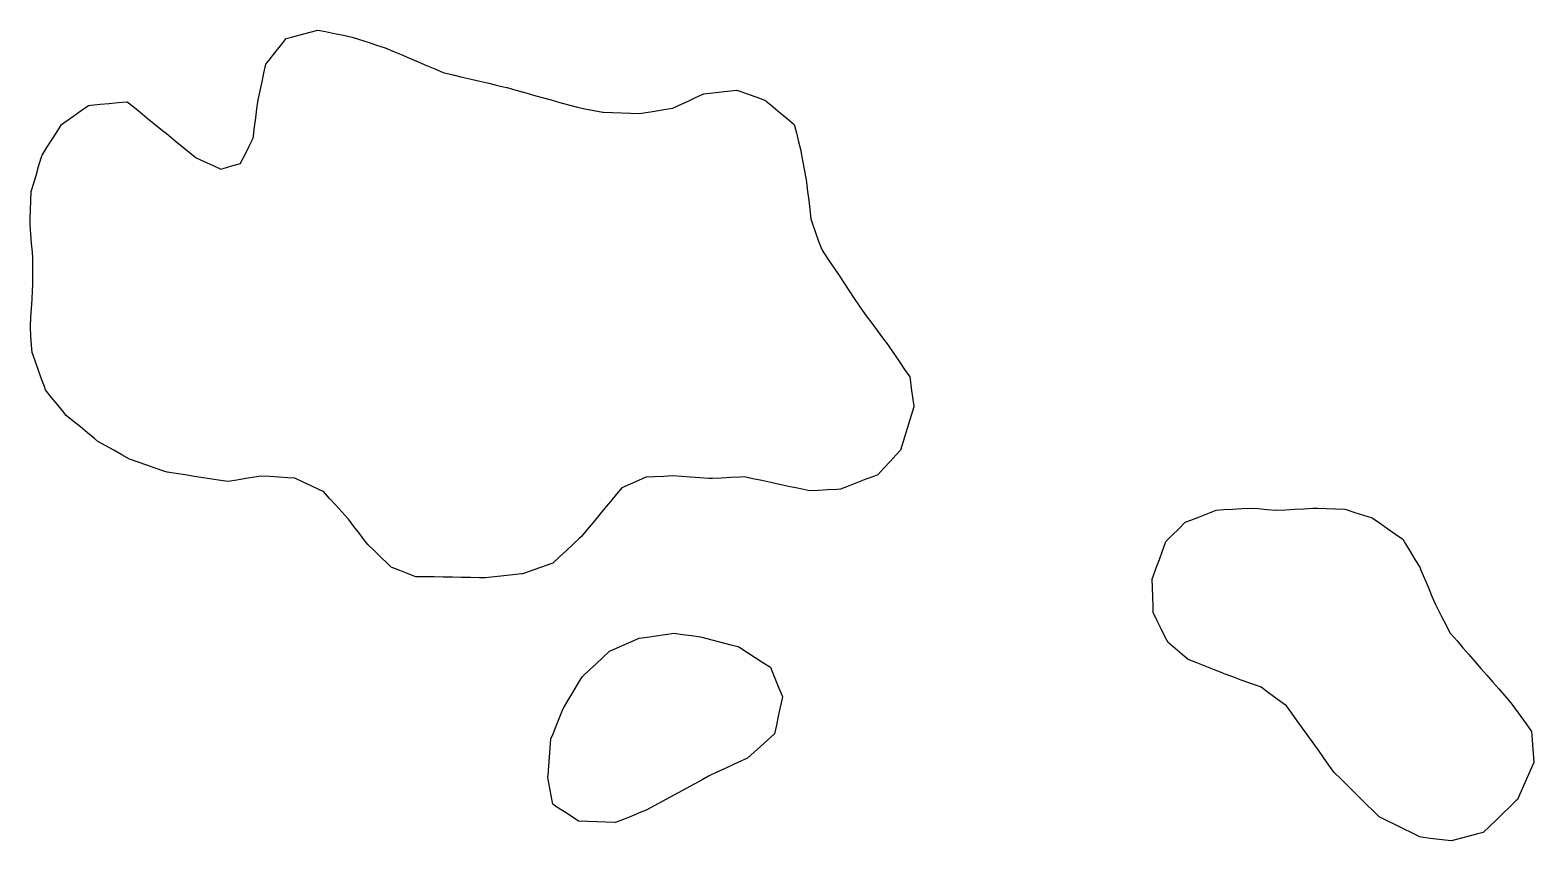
# Model space of a CAD drawing. Header units: millimetres. Extents: x 165 to 2352, y 1753 to 3323.
# Drawn here: x 1576.4 to 1741.6, y 2157.7 to 2246.9 of the extents above; entities that cross this region are included whole.
import ezdxf

# ---------------------------------------------------------------- set-up
doc = ezdxf.new("R2010")
doc.units = ezdxf.units.MM
for name, color, linetype in [('ALL_HOLES', 1, 'Continuous'), ('OUTLINE_ISLAND_01_HOLE_19', 1, 'Continuous'), ('OUTLINE_ISLAND_01_HOLE_20', 1, 'Continuous'), ('OUTLINE_ISLAND_01_HOLE_27', 1, 'Continuous')]:
    doc.layers.add(name, color=color, linetype=linetype)

msp = doc.modelspace()

# ---------------------------------------------------------------- linework, layer by layer
at = {"layer": 'ALL_HOLES'}
for points in [[(1577.7274, 2233.1401), (1578.2642, 2233.9838), (1578.8011, 2234.8274), (1579.3379, 2235.6711), (1579.8748, 2236.5148), (1580.382, 2236.8712), (1581.2001, 2237.4462), (1582.0183, 2238.0211), (1582.8365, 2238.5961), (1583.0998, 2238.6211), (1584.0954, 2238.7153), (1585.0909, 2238.8096), (1586.0864, 2238.9039), (1587.082, 2238.9982), (1587.6865, 2238.5062), (1588.462, 2237.875), (1589.2376, 2237.2437), (1590.0132, 2236.6125), (1590.7888, 2235.9813), (1591.5644, 2235.35), (1592.34, 2234.7188), (1593.1155, 2234.0875), (1593.8911, 2233.4563), (1594.6667, 2232.825), (1595.5477, 2232.4262), (1596.4587, 2232.0137), (1597.3697, 2231.6013), (1597.6115, 2231.6704), (1598.573, 2231.9452), (1599.5345, 2232.22), (1599.5774, 2232.3065), (1600.0223, 2233.2021), (1600.4671, 2234.0977), (1600.912, 2234.9933), (1600.9445, 2235.2471), (1601.0717, 2236.239), (1601.1988, 2237.2309), (1601.326, 2238.2228), (1601.4532, 2239.2147), (1601.4557, 2239.2262), (1601.6729, 2240.2023), (1601.8901, 2241.1784), (1602.1073, 2242.1546), (1602.3244, 2243.1307), (1602.6743, 2243.5757), (1603.2924, 2244.3619), (1603.9104, 2245.148), (1604.5285, 2245.9341), (1605.1158, 2246.0939), (1606.0808, 2246.3563), (1607.0457, 2246.6188), (1608.0107, 2246.8812), (1608.8698, 2246.707), (1609.8498, 2246.5083), (1610.8299, 2246.3096), (1611.81, 2246.1109), (1612.583, 2245.8582), (1613.5335, 2245.5474), (1614.484, 2245.2367), (1615.4345, 2244.926), (1616.271, 2244.5685), (1617.1905, 2244.1755), (1618.1101, 2243.7826), (1619.0296, 2243.3896), (1619.9492, 2242.9966), (1620.8687, 2242.6037), (1621.7883, 2242.2107), (1621.929, 2242.1776), (1622.9023, 2241.9482), (1623.8757, 2241.7188), (1624.849, 2241.4894), (1625.8223, 2241.2601), (1626.7957, 2241.0307), (1627.769, 2240.8013), (1628.7424, 2240.572), (1628.8275, 2240.5481), (1629.7904, 2240.2784), (1630.7533, 2240.0086), (1631.7163, 2239.7389), (1632.6792, 2239.4691), (1633.6421, 2239.1994), (1634.605, 2238.9296), (1635.568, 2238.6599), (1636.5309, 2238.3901), (1637.3562, 2238.2298), (1638.3379, 2238.0392), (1639.3196, 2237.8486), (1639.4107, 2237.845), (1640.41, 2237.8058), (1641.4092, 2237.7667), (1642.4084, 2237.7275), (1643.4077, 2237.6883), (1644.0665, 2237.8008), (1645.0523, 2237.9691), (1646.038, 2238.1374), (1647.0237, 2238.3057), (1647.7095, 2238.6188), (1648.6191, 2239.0341), (1649.5288, 2239.4494), (1650.4385, 2239.8647), (1651.0439, 2239.9362), (1652.037, 2240.0535), (1653.0301, 2240.1708), (1654.0232, 2240.288), (1654.3637, 2240.1655), (1655.3046, 2239.8269), (1656.2456, 2239.4884), (1657.1865, 2239.1498), (1657.2772, 2239.0742), (1658.0455, 2238.4341), (1658.8139, 2237.7941), (1659.5822, 2237.154), (1660.3505, 2236.514), (1660.5912, 2235.5667), (1660.8374, 2234.5975), (1661.0837, 2233.6283), (1661.173, 2233.14), (1661.3529, 2232.1564), (1661.5328, 2231.1727), (1661.7128, 2230.189), (1661.7209, 2230.1167), (1661.8335, 2229.1231), (1661.946, 2228.1294), (1662.0586, 2227.1358), (1662.1711, 2226.1421), (1662.373, 2225.5719), (1662.7069, 2224.6293), (1663.0407, 2223.6867), (1663.3745, 2222.744), (1663.6223, 2222.3726), (1664.1774, 2221.5408), (1664.7325, 2220.709), (1665.2875, 2219.8772), (1665.8426, 2219.0454), (1666.3977, 2218.2136), (1666.9527, 2217.3818), (1667.5078, 2216.55), (1668.0629, 2215.7182), (1668.2655, 2215.4476), (1668.8651, 2214.6473), (1669.4647, 2213.847), (1670.0642, 2213.0467), (1670.6638, 2212.2463), (1670.8, 2212.0456), (1671.3616, 2211.2182), (1671.9233, 2210.3908), (1672.4849, 2209.5634), (1673.0465, 2208.736), (1673.0813, 2208.4914), (1673.2223, 2207.5014), (1673.3632, 2206.5114), (1673.5042, 2205.5214), (1673.4884, 2205.469), (1673.2, 2204.5114), (1672.9116, 2203.5539), (1672.6233, 2202.5964), (1672.3349, 2201.6389), (1672.0465, 2200.6814), (1671.5741, 2200.1759), (1670.8913, 2199.4453), (1670.2085, 2198.7146), (1669.5257, 2197.984), (1669.1719, 2197.8465), (1668.2398, 2197.4842), (1667.3077, 2197.1219), (1666.3757, 2196.7596), (1665.4436, 2196.3973), (1665.0242, 2196.3756), (1664.0255, 2196.324), (1663.0269, 2196.2724), (1662.0282, 2196.2208), (1661.6892, 2196.2932), (1660.7113, 2196.5021), (1659.7333, 2196.7109), (1658.7554, 2196.9198), (1657.7774, 2197.1287), (1656.7995, 2197.3375), (1655.8215, 2197.5464), (1654.8436, 2197.7552), (1654.3787, 2197.7295), (1653.3802, 2197.6741), (1652.3817, 2197.6188), (1651.3833, 2197.5635), (1650.9748, 2197.5913), (1649.9771, 2197.6593), (1648.9794, 2197.7272), (1647.9817, 2197.7952), (1646.984, 2197.8632), (1646.0391, 2197.8127), (1645.0405, 2197.7594), (1644.042, 2197.706), (1643.252, 2197.354), (1642.3386, 2196.9469), (1641.4252, 2196.5398), (1640.8118, 2195.8031), (1640.1719, 2195.0346), (1639.5321, 2194.2661), (1638.8922, 2193.4977), (1638.2523, 2192.7292), (1637.6124, 2191.9607), (1636.9726, 2191.1922), (1636.7625, 2190.9969), (1636.0301, 2190.3159), (1635.2978, 2189.635), (1634.5655, 2188.954), (1633.8331, 2188.2731), (1633.3286, 2188.094), (1632.3862, 2187.7594), (1631.4438, 2187.4249), (1630.5014, 2187.0903), (1630.427, 2187.0822), (1629.4328, 2186.9743), (1628.4386, 2186.8664), (1627.4445, 2186.7585), (1626.4503, 2186.6506), (1625.8005, 2186.6616), (1624.8006, 2186.6784), (1623.8008, 2186.6952), (1622.8009, 2186.712), (1621.801, 2186.7289), (1620.8012, 2186.7457), (1619.8013, 2186.7625), (1618.8015, 2186.7793), (1617.9501, 2187.1013), (1617.0147, 2187.4551), (1616.0794, 2187.8088), (1615.6626, 2188.2148), (1614.9463, 2188.9126), (1614.23, 2189.6104), (1613.5137, 2190.3082), (1613.1988, 2190.7201), (1612.5915, 2191.5146), (1611.9841, 2192.309), (1611.3768, 2193.1035), (1611.3243, 2193.1618), (1610.6551, 2193.9049), (1609.986, 2194.648), (1609.3168, 2195.3911), (1608.6476, 2196.1342), (1608.215, 2196.3349), (1607.3078, 2196.7556), (1606.4007, 2197.1764), (1605.4935, 2197.5971), (1604.7368, 2197.6471), (1603.739, 2197.713), (1602.7412, 2197.7789), (1601.7434, 2197.8449), (1601.0857, 2197.7341), (1600.0996, 2197.5681), (1599.1135, 2197.4021), (1598.1274, 2197.236), (1597.3835, 2197.3517), (1596.3953, 2197.5053), (1595.4072, 2197.6589), (1594.4191, 2197.8125), (1593.4309, 2197.9661), (1592.4428, 2198.1198), (1591.4547, 2198.2734), (1591.1083, 2198.3936), (1590.1635, 2198.7214), (1589.2188, 2199.0492), (1588.2741, 2199.3771), (1587.3293, 2199.7049), (1586.4837, 2200.1815), (1585.6126, 2200.6725), (1584.7414, 2201.1635), (1583.8703, 2201.6545), (1583.48, 2201.9736), (1582.7057, 2202.6064), (1581.9315, 2203.2393), (1581.1572, 2203.8722), (1580.3829, 2204.505), (1580.0002, 2204.9766), (1579.37, 2205.753), (1578.7399, 2206.5295), (1578.1097, 2207.3059), (1577.9766, 2207.6761), (1577.6383, 2208.6171), (1577.3001, 2209.5582), (1576.9618, 2210.4992), (1576.6235, 2211.4403), (1576.5729, 2212.2262), (1576.5087, 2213.2241), (1576.4445, 2214.2221), (1576.4477, 2214.2746), (1576.5091, 2215.2727), (1576.5705, 2216.2708), (1576.6318, 2217.2689), (1576.6932, 2218.267), (1576.697, 2218.8383), (1576.7037, 2219.8383), (1576.7103, 2220.8382), (1576.717, 2221.8382), (1576.6647, 2222.4519), (1576.5798, 2223.4483), (1576.4949, 2224.4447), (1576.4099, 2225.4411), (1576.4354, 2226.1311), (1576.4724, 2227.1304), (1576.5093, 2228.1297), (1576.5462, 2229.129), (1576.7869, 2229.9464), (1577.0694, 2230.9057), (1577.3519, 2231.8649), (1577.6343, 2232.8242)], [(1701.1842, 2190.6442), (1701.8913, 2191.3513), (1702.5984, 2192.0584), (1703.3056, 2192.7655), (1703.9335, 2193.0115), (1704.8647, 2193.3762), (1705.7958, 2193.7409), (1706.7269, 2194.1056), (1707.5449, 2194.153), (1708.5432, 2194.2109), (1709.5415, 2194.2689), (1710.5399, 2194.3268), (1711.3181, 2194.2596), (1712.3144, 2194.1737), (1713.3107, 2194.0877), (1713.332, 2194.0889), (1714.3305, 2194.1447), (1715.3289, 2194.2006), (1716.3273, 2194.2564), (1717.3258, 2194.3122), (1717.8374, 2194.2956), (1718.8369, 2194.2633), (1719.8364, 2194.231), (1720.8358, 2194.1986), (1720.9877, 2194.1514), (1721.9425, 2193.8541), (1722.8973, 2193.5569), (1723.8521, 2193.2596), (1723.9439, 2193.1948), (1724.7607, 2192.6179), (1725.5775, 2192.041), (1726.3943, 2191.4641), (1727.2111, 2190.8872), (1727.512, 2190.3928), (1728.0317, 2189.5385), (1728.5515, 2188.6842), (1729.0713, 2187.8299), (1729.2109, 2187.496), (1729.5967, 2186.5734), (1729.9825, 2185.6508), (1730.3682, 2184.7282), (1730.754, 2183.8056), (1731.0206, 2183.2863), (1731.4774, 2182.3967), (1731.9341, 2181.5072), (1732.3909, 2180.6176), (1732.5133, 2180.4765), (1733.169, 2179.7215), (1733.8246, 2178.9664), (1734.4803, 2178.2114), (1735.136, 2177.4563), (1735.7916, 2176.7013), (1736.4473, 2175.9462), (1737.1029, 2175.1912), (1737.7586, 2174.4361), (1738.4143, 2173.6811), (1739.0699, 2172.926), (1739.5863, 2172.2068), (1740.1696, 2171.3944), (1740.7528, 2170.5821), (1741.336, 2169.7698), (1741.3719, 2169.3347), (1741.454, 2168.3381), (1741.5362, 2167.3415), (1741.6184, 2166.3448), (1741.4389, 2165.9453), (1741.0293, 2165.033), (1740.6196, 2164.1208), (1740.2099, 2163.2086), (1739.8002, 2162.2964), (1739.6418, 2162.1423), (1738.9247, 2161.4453), (1738.2076, 2160.7483), (1737.4906, 2160.0513), (1736.7735, 2159.3543), (1736.0564, 2158.6573), (1735.455, 2158.4969), (1734.4888, 2158.2391), (1733.5226, 2157.9813), (1732.5564, 2157.7235), (1732.2151, 2157.7647), (1731.2223, 2157.8847), (1730.2295, 2158.0047), (1729.2367, 2158.1246), (1729.0998, 2158.1911), (1728.2003, 2158.628), (1727.3008, 2159.0649), (1726.4013, 2159.5018), (1725.5018, 2159.9388), (1724.6023, 2160.3757), (1723.9484, 2161.0253), (1723.239, 2161.7301), (1722.5296, 2162.4349), (1721.8202, 2163.1397), (1721.1108, 2163.8445), (1720.4014, 2164.5493), (1719.692, 2165.2541), (1719.6869, 2165.2613), (1719.1031, 2166.0732), (1718.5194, 2166.8851), (1717.9356, 2167.6971), (1717.3519, 2168.509), (1716.7682, 2169.321), (1716.1844, 2170.1329), (1715.6007, 2170.9448), (1715.0169, 2171.7568), (1714.4332, 2172.5687), (1714.0629, 2172.8409), (1713.2572, 2173.4332), (1712.4514, 2174.0255), (1711.6457, 2174.6178), (1711.3494, 2174.7268), (1710.411, 2175.0724), (1709.4726, 2175.4179), (1708.5342, 2175.7634), (1707.5958, 2176.1089), (1707.3601, 2176.2019), (1706.4298, 2176.5689), (1705.4996, 2176.9358), (1704.5694, 2177.3028), (1703.6391, 2177.6698), (1702.9578, 2178.2406), (1702.1912, 2178.8827), (1701.4246, 2179.5249), (1701.1215, 2180.1408), (1700.68, 2181.038), (1700.2385, 2181.9353), (1699.7969, 2182.8325), (1699.7769, 2183.5502), (1699.7489, 2184.5498), (1699.7209, 2185.5494), (1699.693, 2186.549), (1699.7833, 2186.7969), (1700.1254, 2187.7365), (1700.4676, 2188.6762), (1700.8097, 2189.6158), (1701.1519, 2190.5555)], [(1633.8289, 2161.7535), (1633.65, 2162.7374), (1633.4711, 2163.7213), (1633.2921, 2164.7051), (1633.3116, 2164.9484), (1633.3914, 2165.9452), (1633.4712, 2166.942), (1633.551, 2167.9388), (1633.6308, 2168.9356), (1633.8635, 2169.5128), (1634.2375, 2170.4402), (1634.6115, 2171.3676), (1634.9855, 2172.295), (1635.0115, 2172.3385), (1635.5252, 2173.1964), (1636.0389, 2174.0544), (1636.5526, 2174.9124), (1637.0663, 2175.7703), (1637.1457, 2175.8449), (1637.8741, 2176.53), (1638.6026, 2177.2151), (1639.331, 2177.9002), (1640.0595, 2178.5853), (1640.5722, 2178.8118), (1641.4869, 2179.2158), (1642.4017, 2179.6198), (1643.3164, 2180.0239), (1644.2134, 2180.147), (1645.2041, 2180.283), (1646.1948, 2180.419), (1647.1855, 2180.555), (1648.0954, 2180.4307), (1649.0862, 2180.2953), (1650.077, 2180.16), (1650.3449, 2180.0906), (1651.3129, 2179.8398), (1652.281, 2179.589), (1653.249, 2179.3382), (1654.217, 2179.0874), (1654.384, 2178.9799), (1655.225, 2178.4389), (1656.066, 2177.8978), (1656.9069, 2177.3567), (1657.7479, 2176.8156), (1657.9287, 2176.3697), (1658.3045, 2175.4429), (1658.6802, 2174.5162), (1659.056, 2173.5895), (1659.0164, 2173.4029), (1658.8089, 2172.4247), (1658.6013, 2171.4465), (1658.3938, 2170.4682), (1658.1863, 2169.49), (1657.4495, 2168.8289), (1656.7052, 2168.161), (1655.9609, 2167.4932), (1655.2166, 2166.8254), (1654.5819, 2166.5315), (1653.6745, 2166.1112), (1652.7671, 2165.691), (1651.8597, 2165.2708), (1650.9523, 2164.8505), (1650.228, 2164.4552), (1649.3502, 2163.9762), (1648.4724, 2163.4971), (1647.5947, 2163.018), (1646.7169, 2162.539), (1645.8391, 2162.0599), (1644.9613, 2161.5808), (1644.0836, 2161.1017), (1643.5203, 2160.8742), (1642.5931, 2160.4997), (1641.6659, 2160.1251), (1640.7386, 2159.7506), (1640.6694, 2159.7532), (1639.6701, 2159.7899), (1638.6708, 2159.8267), (1637.6715, 2159.8635), (1636.6722, 2159.9003), (1635.9651, 2160.3611), (1635.1273, 2160.9072), (1634.2896, 2161.4533)]]:
    msp.add_lwpolyline(points, close=True, dxfattribs=at)
at = {"layer": 'OUTLINE_ISLAND_01_HOLE_19'}
msp.add_lwpolyline([(1633.8289, 2161.7535), (1633.65, 2162.7374), (1633.4711, 2163.7213), (1633.2921, 2164.7051), (1633.3116, 2164.9484), (1633.3914, 2165.9452), (1633.4712, 2166.942), (1633.551, 2167.9388), (1633.6308, 2168.9356), (1633.8635, 2169.5128), (1634.2375, 2170.4402), (1634.6115, 2171.3676), (1634.9855, 2172.295), (1635.0115, 2172.3385), (1635.5252, 2173.1964), (1636.0389, 2174.0544), (1636.5526, 2174.9124), (1637.0663, 2175.7703), (1637.1457, 2175.8449), (1637.8741, 2176.53), (1638.6026, 2177.2151), (1639.331, 2177.9002), (1640.0595, 2178.5853), (1640.5722, 2178.8118), (1641.4869, 2179.2158), (1642.4017, 2179.6198), (1643.3164, 2180.0239), (1644.2134, 2180.147), (1645.2041, 2180.283), (1646.1948, 2180.419), (1647.1855, 2180.555), (1648.0954, 2180.4307), (1649.0862, 2180.2953), (1650.077, 2180.16), (1650.3449, 2180.0906), (1651.3129, 2179.8398), (1652.281, 2179.589), (1653.249, 2179.3382), (1654.217, 2179.0874), (1654.384, 2178.9799), (1655.225, 2178.4389), (1656.066, 2177.8978), (1656.9069, 2177.3567), (1657.7479, 2176.8156), (1657.9287, 2176.3697), (1658.3045, 2175.4429), (1658.6802, 2174.5162), (1659.056, 2173.5895), (1659.0164, 2173.4029), (1658.8089, 2172.4247), (1658.6013, 2171.4465), (1658.3938, 2170.4682), (1658.1863, 2169.49), (1657.4495, 2168.8289), (1656.7052, 2168.161), (1655.9609, 2167.4932), (1655.2166, 2166.8254), (1654.5819, 2166.5315), (1653.6745, 2166.1112), (1652.7671, 2165.691), (1651.8597, 2165.2708), (1650.9523, 2164.8505), (1650.228, 2164.4552), (1649.3502, 2163.9762), (1648.4724, 2163.4971), (1647.5947, 2163.018), (1646.7169, 2162.539), (1645.8391, 2162.0599), (1644.9613, 2161.5808), (1644.0836, 2161.1017), (1643.5203, 2160.8742), (1642.5931, 2160.4997), (1641.6659, 2160.1251), (1640.7386, 2159.7506), (1640.6694, 2159.7532), (1639.6701, 2159.7899), (1638.6708, 2159.8267), (1637.6715, 2159.8635), (1636.6722, 2159.9003), (1635.9651, 2160.3611), (1635.1273, 2160.9072), (1634.2896, 2161.4533)], close=True, dxfattribs=at)
at = {"layer": 'OUTLINE_ISLAND_01_HOLE_20'}
msp.add_lwpolyline([(1701.1842, 2190.6442), (1701.8913, 2191.3513), (1702.5984, 2192.0584), (1703.3056, 2192.7655), (1703.9335, 2193.0115), (1704.8647, 2193.3762), (1705.7958, 2193.7409), (1706.7269, 2194.1056), (1707.5449, 2194.153), (1708.5432, 2194.2109), (1709.5415, 2194.2689), (1710.5399, 2194.3268), (1711.3181, 2194.2596), (1712.3144, 2194.1737), (1713.3107, 2194.0877), (1713.332, 2194.0889), (1714.3305, 2194.1447), (1715.3289, 2194.2006), (1716.3273, 2194.2564), (1717.3258, 2194.3122), (1717.8374, 2194.2956), (1718.8369, 2194.2633), (1719.8364, 2194.231), (1720.8358, 2194.1986), (1720.9877, 2194.1514), (1721.9425, 2193.8541), (1722.8973, 2193.5569), (1723.8521, 2193.2596), (1723.9439, 2193.1948), (1724.7607, 2192.6179), (1725.5775, 2192.041), (1726.3943, 2191.4641), (1727.2111, 2190.8872), (1727.512, 2190.3928), (1728.0317, 2189.5385), (1728.5515, 2188.6842), (1729.0713, 2187.8299), (1729.2109, 2187.496), (1729.5967, 2186.5734), (1729.9825, 2185.6508), (1730.3682, 2184.7282), (1730.754, 2183.8056), (1731.0206, 2183.2863), (1731.4774, 2182.3967), (1731.9341, 2181.5072), (1732.3909, 2180.6176), (1732.5133, 2180.4765), (1733.169, 2179.7215), (1733.8246, 2178.9664), (1734.4803, 2178.2114), (1735.136, 2177.4563), (1735.7916, 2176.7013), (1736.4473, 2175.9462), (1737.1029, 2175.1912), (1737.7586, 2174.4361), (1738.4143, 2173.6811), (1739.0699, 2172.926), (1739.5863, 2172.2068), (1740.1696, 2171.3944), (1740.7528, 2170.5821), (1741.336, 2169.7698), (1741.3719, 2169.3347), (1741.454, 2168.3381), (1741.5362, 2167.3415), (1741.6184, 2166.3448), (1741.4389, 2165.9453), (1741.0293, 2165.033), (1740.6196, 2164.1208), (1740.2099, 2163.2086), (1739.8002, 2162.2964), (1739.6418, 2162.1423), (1738.9247, 2161.4453), (1738.2076, 2160.7483), (1737.4906, 2160.0513), (1736.7735, 2159.3543), (1736.0564, 2158.6573), (1735.455, 2158.4969), (1734.4888, 2158.2391), (1733.5226, 2157.9813), (1732.5564, 2157.7235), (1732.2151, 2157.7647), (1731.2223, 2157.8847), (1730.2295, 2158.0047), (1729.2367, 2158.1246), (1729.0998, 2158.1911), (1728.2003, 2158.628), (1727.3008, 2159.0649), (1726.4013, 2159.5018), (1725.5018, 2159.9388), (1724.6023, 2160.3757), (1723.9484, 2161.0253), (1723.239, 2161.7301), (1722.5296, 2162.4349), (1721.8202, 2163.1397), (1721.1108, 2163.8445), (1720.4014, 2164.5493), (1719.692, 2165.2541), (1719.6869, 2165.2613), (1719.1031, 2166.0732), (1718.5194, 2166.8851), (1717.9356, 2167.6971), (1717.3519, 2168.509), (1716.7682, 2169.321), (1716.1844, 2170.1329), (1715.6007, 2170.9448), (1715.0169, 2171.7568), (1714.4332, 2172.5687), (1714.0629, 2172.8409), (1713.2572, 2173.4332), (1712.4514, 2174.0255), (1711.6457, 2174.6178), (1711.3494, 2174.7268), (1710.411, 2175.0724), (1709.4726, 2175.4179), (1708.5342, 2175.7634), (1707.5958, 2176.1089), (1707.3601, 2176.2019), (1706.4298, 2176.5689), (1705.4996, 2176.9358), (1704.5694, 2177.3028), (1703.6391, 2177.6698), (1702.9578, 2178.2406), (1702.1912, 2178.8827), (1701.4246, 2179.5249), (1701.1215, 2180.1408), (1700.68, 2181.038), (1700.2385, 2181.9353), (1699.7969, 2182.8325), (1699.7769, 2183.5502), (1699.7489, 2184.5498), (1699.7209, 2185.5494), (1699.693, 2186.549), (1699.7833, 2186.7969), (1700.1254, 2187.7365), (1700.4676, 2188.6762), (1700.8097, 2189.6158), (1701.1519, 2190.5555)], close=True, dxfattribs=at)
at = {"layer": 'OUTLINE_ISLAND_01_HOLE_27'}
msp.add_lwpolyline([(1577.7274, 2233.1401), (1578.2642, 2233.9838), (1578.8011, 2234.8274), (1579.3379, 2235.6711), (1579.8748, 2236.5148), (1580.382, 2236.8712), (1581.2001, 2237.4462), (1582.0183, 2238.0211), (1582.8365, 2238.5961), (1583.0998, 2238.6211), (1584.0954, 2238.7153), (1585.0909, 2238.8096), (1586.0864, 2238.9039), (1587.082, 2238.9982), (1587.6865, 2238.5062), (1588.462, 2237.875), (1589.2376, 2237.2437), (1590.0132, 2236.6125), (1590.7888, 2235.9813), (1591.5644, 2235.35), (1592.34, 2234.7188), (1593.1155, 2234.0875), (1593.8911, 2233.4563), (1594.6667, 2232.825), (1595.5477, 2232.4262), (1596.4587, 2232.0137), (1597.3697, 2231.6013), (1597.6115, 2231.6704), (1598.573, 2231.9452), (1599.5345, 2232.22), (1599.5774, 2232.3065), (1600.0223, 2233.2021), (1600.4671, 2234.0977), (1600.912, 2234.9933), (1600.9445, 2235.2471), (1601.0717, 2236.239), (1601.1988, 2237.2309), (1601.326, 2238.2228), (1601.4532, 2239.2147), (1601.4557, 2239.2262), (1601.6729, 2240.2023), (1601.8901, 2241.1784), (1602.1073, 2242.1546), (1602.3244, 2243.1307), (1602.6743, 2243.5757), (1603.2924, 2244.3619), (1603.9104, 2245.148), (1604.5285, 2245.9341), (1605.1158, 2246.0939), (1606.0808, 2246.3563), (1607.0457, 2246.6188), (1608.0107, 2246.8812), (1608.8698, 2246.707), (1609.8498, 2246.5083), (1610.8299, 2246.3096), (1611.81, 2246.1109), (1612.583, 2245.8582), (1613.5335, 2245.5474), (1614.484, 2245.2367), (1615.4345, 2244.926), (1616.271, 2244.5685), (1617.1905, 2244.1755), (1618.1101, 2243.7826), (1619.0296, 2243.3896), (1619.9492, 2242.9966), (1620.8687, 2242.6037), (1621.7883, 2242.2107), (1621.929, 2242.1776), (1622.9023, 2241.9482), (1623.8757, 2241.7188), (1624.849, 2241.4894), (1625.8223, 2241.2601), (1626.7957, 2241.0307), (1627.769, 2240.8013), (1628.7424, 2240.572), (1628.8275, 2240.5481), (1629.7904, 2240.2784), (1630.7533, 2240.0086), (1631.7163, 2239.7389), (1632.6792, 2239.4691), (1633.6421, 2239.1994), (1634.605, 2238.9296), (1635.568, 2238.6599), (1636.5309, 2238.3901), (1637.3562, 2238.2298), (1638.3379, 2238.0392), (1639.3196, 2237.8486), (1639.4107, 2237.845), (1640.41, 2237.8058), (1641.4092, 2237.7667), (1642.4084, 2237.7275), (1643.4077, 2237.6883), (1644.0665, 2237.8008), (1645.0523, 2237.9691), (1646.038, 2238.1374), (1647.0237, 2238.3057), (1647.7095, 2238.6188), (1648.6191, 2239.0341), (1649.5288, 2239.4494), (1650.4385, 2239.8647), (1651.0439, 2239.9362), (1652.037, 2240.0535), (1653.0301, 2240.1708), (1654.0232, 2240.288), (1654.3637, 2240.1655), (1655.3046, 2239.8269), (1656.2456, 2239.4884), (1657.1865, 2239.1498), (1657.2772, 2239.0742), (1658.0455, 2238.4341), (1658.8139, 2237.7941), (1659.5822, 2237.154), (1660.3505, 2236.514), (1660.5912, 2235.5667), (1660.8374, 2234.5975), (1661.0837, 2233.6283), (1661.173, 2233.14), (1661.3529, 2232.1564), (1661.5328, 2231.1727), (1661.7128, 2230.189), (1661.7209, 2230.1167), (1661.8335, 2229.1231), (1661.946, 2228.1294), (1662.0586, 2227.1358), (1662.1711, 2226.1421), (1662.373, 2225.5719), (1662.7069, 2224.6293), (1663.0407, 2223.6867), (1663.3745, 2222.744), (1663.6223, 2222.3726), (1664.1774, 2221.5408), (1664.7325, 2220.709), (1665.2875, 2219.8772), (1665.8426, 2219.0454), (1666.3977, 2218.2136), (1666.9527, 2217.3818), (1667.5078, 2216.55), (1668.0629, 2215.7182), (1668.2655, 2215.4476), (1668.8651, 2214.6473), (1669.4647, 2213.847), (1670.0642, 2213.0467), (1670.6638, 2212.2463), (1670.8, 2212.0456), (1671.3616, 2211.2182), (1671.9233, 2210.3908), (1672.4849, 2209.5634), (1673.0465, 2208.736), (1673.0813, 2208.4914), (1673.2223, 2207.5014), (1673.3632, 2206.5114), (1673.5042, 2205.5214), (1673.4884, 2205.469), (1673.2, 2204.5114), (1672.9116, 2203.5539), (1672.6233, 2202.5964), (1672.3349, 2201.6389), (1672.0465, 2200.6814), (1671.5741, 2200.1759), (1670.8913, 2199.4453), (1670.2085, 2198.7146), (1669.5257, 2197.984), (1669.1719, 2197.8465), (1668.2398, 2197.4842), (1667.3077, 2197.1219), (1666.3757, 2196.7596), (1665.4436, 2196.3973), (1665.0242, 2196.3756), (1664.0255, 2196.324), (1663.0269, 2196.2724), (1662.0282, 2196.2208), (1661.6892, 2196.2932), (1660.7113, 2196.5021), (1659.7333, 2196.7109), (1658.7554, 2196.9198), (1657.7774, 2197.1287), (1656.7995, 2197.3375), (1655.8215, 2197.5464), (1654.8436, 2197.7552), (1654.3787, 2197.7295), (1653.3802, 2197.6741), (1652.3817, 2197.6188), (1651.3833, 2197.5635), (1650.9748, 2197.5913), (1649.9771, 2197.6593), (1648.9794, 2197.7272), (1647.9817, 2197.7952), (1646.984, 2197.8632), (1646.0391, 2197.8127), (1645.0405, 2197.7594), (1644.042, 2197.706), (1643.252, 2197.354), (1642.3386, 2196.9469), (1641.4252, 2196.5398), (1640.8118, 2195.8031), (1640.1719, 2195.0346), (1639.5321, 2194.2661), (1638.8922, 2193.4977), (1638.2523, 2192.7292), (1637.6124, 2191.9607), (1636.9726, 2191.1922), (1636.7625, 2190.9969), (1636.0301, 2190.3159), (1635.2978, 2189.635), (1634.5655, 2188.954), (1633.8331, 2188.2731), (1633.3286, 2188.094), (1632.3862, 2187.7594), (1631.4438, 2187.4249), (1630.5014, 2187.0903), (1630.427, 2187.0822), (1629.4328, 2186.9743), (1628.4386, 2186.8664), (1627.4445, 2186.7585), (1626.4503, 2186.6506), (1625.8005, 2186.6616), (1624.8006, 2186.6784), (1623.8008, 2186.6952), (1622.8009, 2186.712), (1621.801, 2186.7289), (1620.8012, 2186.7457), (1619.8013, 2186.7625), (1618.8015, 2186.7793), (1617.9501, 2187.1013), (1617.0147, 2187.4551), (1616.0794, 2187.8088), (1615.6626, 2188.2148), (1614.9463, 2188.9126), (1614.23, 2189.6104), (1613.5137, 2190.3082), (1613.1988, 2190.7201), (1612.5915, 2191.5146), (1611.9841, 2192.309), (1611.3768, 2193.1035), (1611.3243, 2193.1618), (1610.6551, 2193.9049), (1609.986, 2194.648), (1609.3168, 2195.3911), (1608.6476, 2196.1342), (1608.215, 2196.3349), (1607.3078, 2196.7556), (1606.4007, 2197.1764), (1605.4935, 2197.5971), (1604.7368, 2197.6471), (1603.739, 2197.713), (1602.7412, 2197.7789), (1601.7434, 2197.8449), (1601.0857, 2197.7341), (1600.0996, 2197.5681), (1599.1135, 2197.4021), (1598.1274, 2197.236), (1597.3835, 2197.3517), (1596.3953, 2197.5053), (1595.4072, 2197.6589), (1594.4191, 2197.8125), (1593.4309, 2197.9661), (1592.4428, 2198.1198), (1591.4547, 2198.2734), (1591.1083, 2198.3936), (1590.1635, 2198.7214), (1589.2188, 2199.0492), (1588.2741, 2199.3771), (1587.3293, 2199.7049), (1586.4837, 2200.1815), (1585.6126, 2200.6725), (1584.7414, 2201.1635), (1583.8703, 2201.6545), (1583.48, 2201.9736), (1582.7057, 2202.6064), (1581.9315, 2203.2393), (1581.1572, 2203.8722), (1580.3829, 2204.505), (1580.0002, 2204.9766), (1579.37, 2205.753), (1578.7399, 2206.5295), (1578.1097, 2207.3059), (1577.9766, 2207.6761), (1577.6383, 2208.6171), (1577.3001, 2209.5582), (1576.9618, 2210.4992), (1576.6235, 2211.4403), (1576.5729, 2212.2262), (1576.5087, 2213.2241), (1576.4445, 2214.2221), (1576.4477, 2214.2746), (1576.5091, 2215.2727), (1576.5705, 2216.2708), (1576.6318, 2217.2689), (1576.6932, 2218.267), (1576.697, 2218.8383), (1576.7037, 2219.8383), (1576.7103, 2220.8382), (1576.717, 2221.8382), (1576.6647, 2222.4519), (1576.5798, 2223.4483), (1576.4949, 2224.4447), (1576.4099, 2225.4411), (1576.4354, 2226.1311), (1576.4724, 2227.1304), (1576.5093, 2228.1297), (1576.5462, 2229.129), (1576.7869, 2229.9464), (1577.0694, 2230.9057), (1577.3519, 2231.8649), (1577.6343, 2232.8242)], close=True, dxfattribs=at)

doc.saveas('drawing.dxf')
